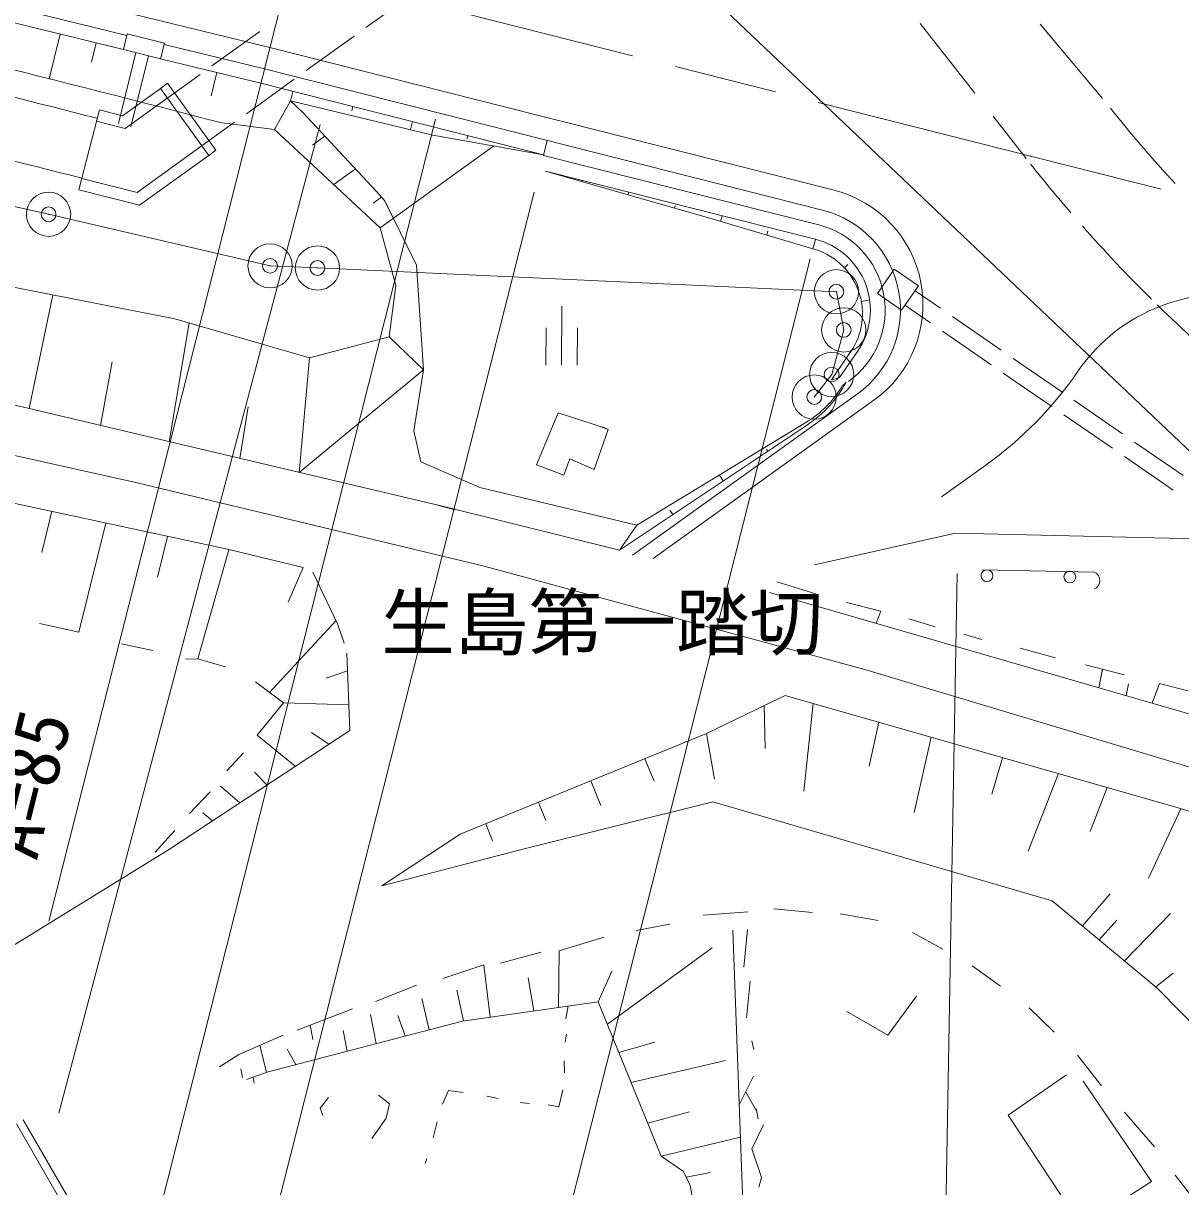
# Model space of a CAD drawing. Units: millimetres, scale not verified. Extents: x 40000 to 680000, y 20000 to 380000.
# Drawn here: x 113289 to 152564, y 263372 to 302848 of the extents above; entities that cross this region are included whole.
import ezdxf
from ezdxf.enums import TextEntityAlignment as Align

# ---------------------------------------------------------------- set-up
doc = ezdxf.new("R2010")
doc.units = ezdxf.units.MM
doc.header["$LTSCALE"] = 1000
doc.header["$PDMODE"] = 32
doc.header["$PDSIZE"] = 500
doc.linetypes.add('CHAIN', pattern=[18.5, 12, -1.5, 3.5, -1.5])
for name, color, linetype, lineweight in [('M-BGD', 7, 'Continuous', 13), ('M-BMK', 2, 'CHAIN', 13), ('M-BMK-OTRS', 5, 'Continuous', 13), ('M-BMK-ROW', 30, 'Continuous', 13), ('M-STR-HTXT', 7, 'Continuous', 13), ('M-STR-STR1', 1, 'Continuous', 13), ('M-STR-STRC', 7, 'Continuous', 13)]:
    doc.layers.add(name, color=color, linetype=linetype, lineweight=lineweight)
doc.styles.add('ＭＳ ゴシック', font='')
doc.styles.get('ＭＳ ゴシック').set_extended_font_data('MS Gothic')

msp = doc.modelspace()

# ---------------------------------------------------------------- linework, layer by layer
at = {"layer": 'M-BGD'}
for p, q in [((126541, 303873), (124918, 302703)), ((145578, 300480), (143727, 302841)), ((149915, 300298), (147797, 302821)), ((114539, 302479), (114168, 300966)), ((116819, 302487), (116688, 301953)), ((116819, 302487), (118081, 302178)), ((121315, 302571), (119693, 301402)), ((124513, 302411), (122890, 301241)), ((115767, 302179), (115607, 301526)), ((118081, 302178), (117951, 301644)), ((118069, 302129), (121471, 301296)), ((117106, 301851), (116516, 299442)), ((116688, 301953), (117951, 301644)), ((117533, 301746), (116942, 299333)), ((117951, 301644), (121352, 300811)), ((121471, 301296), (140412, 296507)), ((118188, 300810), (117944, 300634)), ((119825, 298538), (118188, 300810)), ((119287, 301109), (118189, 300317)), ((119860, 301176), (119667, 300388)), ((122485, 300949), (120862, 299779)), ((121348, 300811), (130941, 298386)), ((116661, 299709), (117974, 300655)), ((119582, 298363), (117944, 300634)), ((122441, 300536), (122362, 300219)), ((116743, 299275), (118207, 300331)), ((122362, 300219), (121814, 299247)), ((127188, 299054), (122362, 300219)), ((122362, 300219), (122779, 299823)), ((124471, 300021), (124435, 299878)), ((115179, 297198), (115874, 299911)), ((115874, 299911), (116661, 299709)), ((122779, 299823), (125271, 297138)), ((147319, 298262), (146196, 299693)), ((115774, 299523), (116743, 299275)), ((120457, 299487), (119358, 298695)), ((120033, 299464), (121814, 299247)), ((121814, 299247), (125399, 295912)), ((126495, 299510), (126426, 299238)), ((123104, 298717), (123525, 299020)), ((130941, 298386), (127188, 299054)), ((128376, 299034), (128350, 298928)), ((131064, 298871), (130936, 298366)), ((117153, 297105), (119361, 298697)), ((119825, 298538), (119582, 298363)), ((125399, 295912), (129254, 298686)), ((117235, 296671), (119595, 298372)), ((130936, 298366), (140285, 296003)), ((123826, 297375), (124560, 297904)), ((131005, 297833), (136776, 296178)), ((131005, 297833), (140162, 295518)), ((93954, 297606), (118434, 292822)), ((115278, 297586), (117153, 297105)), ((132247, 297477), (132253, 297498)), ((115179, 297198), (117235, 296671)), ((125162, 296740), (125449, 296947)), ((125271, 297138), (125550, 296837)), ((133816, 297027), (133842, 297116)), ((125550, 296837), (125847, 296234)), ((125550, 296837), (126631, 294639)), ((135382, 296578), (135405, 296656)), ((140081, 295198), (136776, 296178)), ((136951, 296127), (137007, 296316)), ((125399, 295912), (125929, 293946)), ((138516, 295663), (138559, 295807)), ((140081, 295198), (140175, 295515)), ((126631, 294639), (126865, 291094)), ((141153, 294548), (141273, 294659)), ((142838, 294504), (142271, 293680)), ((143662, 293937), (142838, 294504)), ((125704, 292213), (125929, 293946)), ((143094, 293113), (143662, 293937)), ((143548, 293772), (144412, 293177)), ((113484, 289774), (114291, 293632)), ((141726, 293407), (142010, 293460)), ((142271, 293680), (143094, 293113)), ((131565, 293248), (131552, 291248)), ((143208, 293278), (144072, 292683)), ((118242, 288651), (118914, 292683)), ((122998, 291496), (118434, 292822)), ((131027, 292518), (131019, 291251)), ((144824, 292893), (146471, 291759)), ((122998, 291496), (125704, 292213)), ((126865, 291094), (125704, 292213)), ((132094, 292511), (132085, 291244)), ((144484, 292399), (146131, 291264)), ((141440, 291815), (140710, 290755)), ((141440, 291815), (141519, 291768)), ((115905, 289202), (116300, 291356)), ((122647, 287611), (122998, 291496)), ((141597, 291708), (140991, 290828)), ((146883, 291475), (148530, 290340)), ((122647, 287611), (126865, 291094)), ((126865, 291094), (126546, 289020)), ((146543, 290981), (148190, 289846)), ((140710, 290755), (140992, 290829)), ((141207, 290668), (141076, 290539)), ((127610, 286439), (111190, 290315)), ((141593, 290269), (133958, 284796)), ((120639, 288085), (120916, 289829)), ((148942, 290057), (150589, 288922)), ((131442, 289635), (130699, 287869)), ((133076, 289098), (131442, 289635)), ((148601, 289563), (150248, 288428)), ((126546, 289020), (126775, 287963)), ((132665, 287704), (133131, 289061)), ((133131, 289061), (132831, 289179)), ((139899, 289228), (133515, 284973)), ((139844, 289299), (134109, 285819)), ((151001, 288639), (152648, 287504)), ((120214, 284999), (103801, 288550)), ((138549, 288328), (138504, 288396)), ((126775, 287963), (128776, 287095)), ((130699, 287869), (131628, 287515)), ((131628, 287515), (131830, 288065)), ((131830, 288065), (132665, 287704)), ((150660, 288144), (152307, 287010)), ((137041, 287323), (136910, 287519)), ((128776, 287095), (134109, 285819)), ((113922, 284888), (114255, 286288)), ((127931, 286347), (127265, 286521)), ((127934, 286342), (127269, 286515)), ((133515, 284973), (127610, 286439)), ((135328, 286181), (135231, 286326)), ((115180, 282187), (116096, 285890)), ((134109, 285819), (133515, 284973)), ((117849, 284050), (118188, 285437)), ((144921, 285551), (140142, 284474)), ((153138, 285351), (144921, 285551)), ((119207, 281282), (120261, 284987)), ((122789, 284380), (120214, 284999)), ((122282, 283204), (122789, 284380)), ((145825, 284303), (149630, 284221)), ((123957, 282472), (123119, 284220)), ((140179, 283489), (138857, 283898)), ((157193, 278160), (138609, 283537)), ((142384, 282900), (141219, 283196)), ((142229, 282490), (142384, 282900)), ((113845, 282481), (115180, 282187)), ((121628, 280126), (123905, 282581)), ((124178, 281815), (123957, 282472)), ((144230, 282364), (143340, 282639)), ((145810, 281944), (145205, 282124)), ((117690, 281561), (116618, 281795)), ((124371, 278853), (124267, 281470)), ((148315, 281312), (147116, 281642)), ((119207, 281282), (118794, 281272)), ((120136, 281007), (119207, 281282)), ((150644, 280740), (149329, 281078)), ((123569, 280632), (124291, 280875)), ((149785, 280303), (149910, 280928)), ((149789, 280298), (149914, 280923)), ((122119, 279793), (121164, 280503)), ((150715, 280034), (150797, 280440)), ((151592, 279780), (151842, 280446)), ((152811, 280194), (151842, 280446)), ((139138, 280038), (136476, 278750)), ((152477, 276225), (139138, 280038)), ((121225, 278697), (122119, 279793)), ((124337, 279724), (122119, 279793)), ((138463, 278241), (138433, 279697)), ((139770, 276795), (140094, 279765)), ((141992, 277636), (142316, 279130)), ((118247, 274830), (124371, 278853)), ((123662, 278387), (123065, 278789)), ((136476, 278750), (128115, 275329)), ((136749, 277204), (136477, 278750)), ((122518, 277636), (121225, 278697)), ((143518, 276071), (144095, 278621)), ((120197, 277478), (120760, 278091)), ((146157, 276689), (146519, 277928)), ((134380, 277892), (134692, 277129)), ((121555, 277003), (121130, 277439)), ((132550, 277144), (132891, 276311)), ((147389, 274757), (148412, 277387)), ((118932, 276034), (119633, 276769)), ((120636, 276399), (119984, 276966)), ((149490, 275428), (150073, 276912)), ((130330, 274848), (136685, 276427)), ((130767, 276414), (131017, 275801)), ((148203, 273074), (136685, 276427)), ((119705, 275789), (119379, 276059)), ((151471, 273844), (152563, 276199)), ((157295, 274750), (152477, 276225)), ((128982, 275684), (129216, 275110)), ((118430, 275462), (117770, 274726)), ((125451, 273580), (128115, 275329)), ((118247, 274830), (110719, 270182)), ((125451, 273580), (130330, 274848)), ((149228, 272224), (150174, 273307)), ((140064, 272671), (138762, 272799)), ((151758, 270125), (148203, 273074)), ((137888, 272700), (136364, 272586)), ((142293, 272402), (141011, 272627)), ((149797, 271752), (150400, 272419)), ((152216, 272642), (150654, 271041)), ((135229, 272276), (134081, 272066)), ((137784, 260780), (137366, 272072)), ((137736, 270826), (137860, 272103)), ((144495, 271438), (143459, 271994)), ((132987, 271840), (131475, 271377)), ((130862, 271330), (129487, 270957)), ((131475, 271377), (131453, 269459)), ((136669, 271480), (133112, 268885)), ((127522, 270442), (128917, 270896)), ((129130, 269129), (128917, 270896)), ((146453, 270181), (145490, 270871)), ((130612, 269340), (130416, 270463)), ((133255, 270688), (132799, 269651)), ((151716, 270160), (152306, 270621)), ((125240, 269662), (126630, 270215)), ((128224, 269000), (127999, 270044)), ((137832, 269102), (137955, 270343)), ((157954, 263774), (151758, 270125)), ((127059, 268700), (126817, 269762)), ((132799, 269651), (128189, 268995)), ((134934, 264409), (132799, 269651)), ((142628, 268511), (143604, 269838)), ((124461, 269413), (122588, 268679)), ((131695, 269066), (131781, 269506)), ((141239, 269317), (142628, 268511)), ((148269, 268620), (147418, 269437)), ((128189, 268995), (121600, 267275)), ((123114, 268368), (123020, 268849)), ((125261, 268231), (125069, 269215)), ((126246, 268488), (125996, 269187)), ((122104, 268509), (120600, 267862)), ((124277, 267974), (124141, 268672)), ((131675, 268274), (131721, 268543)), ((121539, 267253), (121316, 268170)), ((122537, 267519), (122245, 268044)), ((134715, 268274), (133501, 267930)), ((138074, 268024), (138016, 268323)), ((120600, 267862), (119949, 267440)), ((131653, 267240), (131643, 267649)), ((137112, 267658), (133917, 266907)), ((149874, 266799), (149059, 267839)), ((120728, 267074), (120670, 267375)), ((121600, 267275), (120865, 267010)), ((121124, 266888), (121088, 267090)), ((137585, 266147), (138070, 267123)), ((146704, 265802), (148686, 267166)), ((151575, 263547), (149250, 266949)), ((125344, 266476), (125711, 266185)), ((127715, 266642), (127516, 266173)), ((128217, 266567), (127715, 266642)), ((131467, 266080), (131594, 266660)), ((138169, 265943), (137802, 266584)), ((123361, 266038), (123651, 266405)), ((125711, 266185), (125599, 265698)), ((129399, 266363), (129020, 266440)), ((130471, 266196), (130152, 266235)), ((131097, 266150), (131467, 266080)), ((123455, 265792), (123361, 266038)), ((125599, 265698), (125121, 265009)), ((135899, 265909), (134478, 265530)), ((138221, 265674), (138154, 266023)), ((149194, 262034), (146704, 265802)), ((151676, 264726), (150653, 265907)), ((127194, 265028), (127330, 265574)), ((138015, 264659), (138403, 265474)), ((137626, 265050), (134934, 264409)), ((138341, 263680), (138015, 264659)), ((126925, 264160), (126982, 264325)), ((135694, 263889), (134934, 264409)), ((135920, 263416), (135694, 263889)), ((136610, 263860), (135784, 263700)), ((153102, 262839), (152375, 263768)), ((136242, 261642), (135920, 263416)), ((138250, 263352), (138341, 263680)), ((149194, 262034), (151575, 263547))]:
    msp.add_line(p, q, dxfattribs=at)
for points in [[(88517, 308666), (95271, 307451), (104004, 305572), (116807, 302438)], [(95178, 306960), (103892, 305086), (116688, 301953)], [(202340, 262001), (175553, 270482), (158790, 275833), (141847, 280916), (128933, 284426), (117107, 287263), (106080, 289718), (85538, 293496), (76637, 294855), (73368, 295274)]]:
    msp.add_lwpolyline(points, dxfattribs=at)
for centre in [(145988, 284108), (148802, 284062)]:
    msp.add_circle(centre, 200, dxfattribs=at)
for centre, radius, start, end in [((-79915, -469341), 794381, 75.42169, 76.64871), ((-79915, -469341), 793481, 75.72042, 76.64871), ((-79915, -469341), 791381, 75.72067, 76.64871), ((187760, 329986), 48100, 218.6133, 222.6321), ((187760, 329986), 51400, 218.3889, 220.7811), ((139554, 293114), 3500, 305.6377, 75.8121), ((139554, 293114), 2980, 305.6377, 75.8121), ((187760, 329986), 51400, 221.4364, 225.2399), ((139554, 293114), 2480, 325.4513, 75.8121), ((139475, 292990), 2290, 329.1335, 74.6427), ((187760, 329986), 51400, 225.5559, 229.6987), ((137680, 292556), 4000, 303.6819, 331.8401), ((137964, 292398), 3625, 301.2449, 329.1477), ((149515, 283935), 309, 290.6504, 68.2358)]:
    msp.add_arc(centre, radius, start, end, dxfattribs=at)
at = {"layer": 'M-BMK'}
msp.add_line((122329, 304689), (224671, 278816), dxfattribs=at)
at = {"layer": 'M-BMK-OTRS'}
msp.add_lwpolyline([(91667, 301092), (92937, 300873), (99222, 299709), (114149, 296366), (121662, 294618), (123270, 294544), (140880, 293739), (141129, 292442), (140720, 290930), (140128, 290166)], dxfattribs=at)
at = {"layer": 'M-BMK-ROW'}
msp.add_lwpolyline([(91667, 301092), (92937, 300873), (99222, 299709), (114149, 296366), (121662, 294618), (123270, 294544), (140880, 293739), (141129, 292442), (140720, 290930), (140128, 290166)], dxfattribs=at)
for centre in [(114149, 296366), (121662, 294618), (123270, 294544), (140880, 293739), (141129, 292442), (140720, 290930), (140128, 290166), (140128, 290166)]:
    msp.add_circle(centre, 750, dxfattribs=at)
for p in [(114149, 296366), (121662, 294618), (123270, 294544), (140880, 293739), (141129, 292442), (140720, 290930), (140128, 290166), (140128, 290166)]:
    msp.add_point(p, dxfattribs=at)
at = {"layer": 'M-STR-HTXT'}
for p, q in [((122329, 304689), (114161, 272381)), ((127281, 299595), (114708, 249865)), ((130620, 297114), (118436, 248922)), ((139994, 294854), (127784, 246559))]:
    msp.add_line(p, q, dxfattribs=at)
at = {"layer": 'M-STR-STR1'}
msp.add_line((133852, 306389), (154168, 287085), dxfattribs=at)
at = {"layer": 'M-STR-STRC'}
for p, q in [((121657, 302022), (140800, 297183)), ((123358, 299408), (114501, 265867)), ((142151, 290054), (134666, 284688)), ((145949, 287855), (144450, 286781)), ((144973, 284173), (144479, 256110)), ((113057, 265503), (114758, 262557)), ((114990, 262691), (113289, 265637))]:
    msp.add_line(p, q, dxfattribs=at)
msp.add_lwpolyline([(86637, 309766), (95418, 308186), (104171, 306304), (121655, 302023)], dxfattribs=at)
for centre, radius, start, end in [((139820, 293305), 4000, 305.6377, 75.8121), ((154027, 287650), 6000, 75.8121, 145.4695), ((138374, 298420), 13000, 305.6377, 325.4695)]:
    msp.add_arc(centre, radius, start, end, dxfattribs=at)

# ---------------------------------------------------------------- texts
at = {"layer": 'M-BGD', "style": 'ＭＳ ゴシック'}
msp.add_text('生島第一踏切', height=1833, dxfattribs=at).set_placement((125432, 281052), align=Align.BOTTOM_LEFT)
at = {"layer": 'M-STR-HTXT', "style": 'ＭＳ ゴシック'}
msp.add_text('A=85', height=1833, rotation=76.02, dxfattribs=at).set_placement((114277, 274265), align=Align.BOTTOM_LEFT)

doc.saveas('drawing.dxf')
